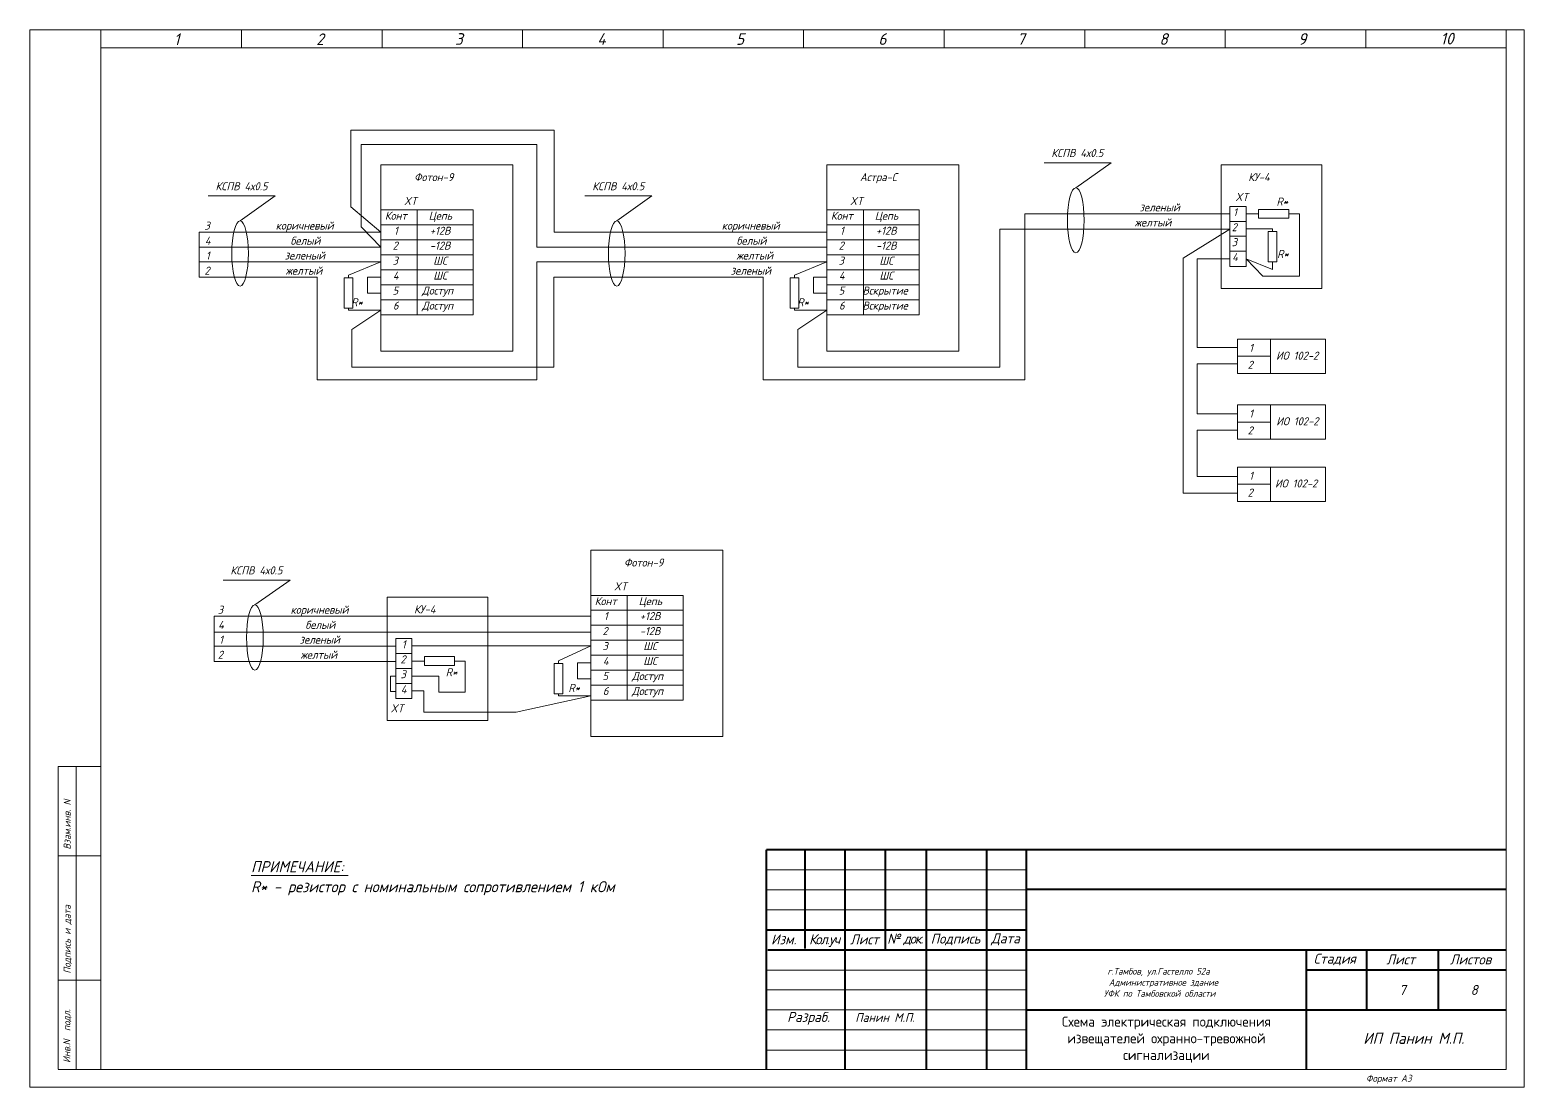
# Model space of a CAD drawing. Header units: inches. Extents: x 846 to 2125, y 393 to 1751.
# Drawn here: x 845.9 to 980.3, y 917.9 to 1013 of the extents above; entities that cross this region are included whole.
import ezdxf

# ---------------------------------------------------------------- set-up
doc = ezdxf.new("R2010")
doc.units = ezdxf.units.IN
doc.header["$MEASUREMENT"] = 0
doc.linetypes.add('Caddy_Solid', pattern=[0])
doc.layers.add('DESC', color=7, linetype='Continuous')
doc.styles.get("Standard").update_dxf_attribs({"font": 'GOST_Common Italic_0.ttf'})

msp = doc.modelspace()

# ---------------------------------------------------------------- linework, layer by layer
at = {"layer": 'DESC', "linetype": 'Caddy_Solid', "lineweight": 15}
for p, q in [((852.34, 1011.38), (852.34, 1012.98)), ((864.98, 1011.38), (864.98, 1012.98)), ((877.62, 1011.38), (877.62, 1012.98)), ((890.26, 1011.38), (890.26, 1012.98)), ((902.9, 1011.38), (902.9, 1012.98)), ((915.54, 1011.38), (915.54, 1012.98)), ((928.18, 1011.38), (928.18, 1012.98)), ((940.82, 1011.38), (940.82, 1012.98)), ((953.46, 1011.38), (953.46, 1012.98)), ((966.1, 1011.38), (966.1, 1012.98)), ((978.74, 1011.38), (978.74, 1012.98)), ((852.34, 1011.37), (978.74, 1011.37)), ((852.34, 1011.37), (852.34, 919.54)), ((978.74, 1011.37), (978.74, 919.54)), ((848.5, 919.56), (848.5, 946.76)), ((848.5, 946.76), (852.34, 946.76)), ((850.1, 946.76), (850.1, 919.56)), ((848.5, 938.74), (852.34, 938.74)), ((848.5, 927.56), (852.34, 927.56)), ((978.74, 919.54), (848.5, 919.54))]:
    msp.add_line(p, q, dxfattribs=at)
at = {"layer": 'DESC', "color": 0, "lineweight": 15}
for p, q in [((874.8, 997.08), (874.8, 1003.97)), ((874.8, 1003.97), (893.11, 1003.97)), ((893.11, 1003.97), (893.11, 994.81)), ((875.73, 995.29), (875.73, 1002.67)), ((875.73, 1002.67), (891.54, 1002.67)), ((891.54, 1002.67), (891.54, 993.44)), ((943.19, 1001.04), (937.17, 1001.04)), ((940.02, 998.8), (943.19, 1001.04)), ((868.01, 998.06), (861.99, 998.06)), ((864.85, 995.82), (868.01, 998.06)), ((901.9, 998.06), (895.87, 998.06)), ((898.73, 995.82), (901.9, 998.06)), ((877.52, 994.81), (874.8, 997.08)), ((877.52, 996.8), (880.79, 996.8)), ((880.79, 996.8), (880.79, 995.45)), ((880.79, 996.8), (885.82, 996.8)), ((885.82, 996.8), (885.82, 995.45)), ((917.64, 996.8), (920.92, 996.8)), ((920.92, 996.8), (920.92, 995.45)), ((920.92, 996.8), (925.94, 996.8)), ((925.94, 996.8), (925.94, 995.45)), ((935.45, 981.53), (935.45, 996.45)), ((935.45, 996.45), (942.39, 996.45)), ((953.88, 996.45), (942.39, 996.45)), ((953.88, 997.12), (955.34, 997.12)), ((953.88, 997.12), (953.88, 991.73)), ((955.34, 997.12), (955.34, 995.77)), ((956.27, 996.44), (955.34, 996.44)), ((956.46, 996.44), (956.27, 996.44)), ((959.18, 996.84), (956.46, 996.84)), ((956.46, 996.84), (956.46, 996.05)), ((956.46, 996.05), (959.18, 996.05)), ((959.18, 996.05), (959.18, 996.84)), ((959.18, 996.44), (959.42, 996.44)), ((959.42, 996.44), (960.14, 996.44)), ((960.14, 996.44), (960.14, 990.86)), ((877.52, 994.81), (861.18, 994.81)), ((861.18, 994.81), (861.18, 990.75)), ((877.52, 993.44), (875.73, 995.29)), ((880.79, 995.45), (877.52, 995.45)), ((877.52, 995.45), (880.79, 995.45)), ((885.82, 995.45), (880.79, 995.45)), ((880.79, 995.45), (880.79, 994.11)), ((880.79, 995.45), (885.82, 995.45)), ((885.82, 995.45), (885.82, 994.11)), ((893.11, 994.81), (906.14, 994.81)), ((917.64, 994.81), (906.14, 994.81)), ((920.92, 995.45), (917.64, 995.45)), ((917.64, 995.45), (920.92, 995.45)), ((925.94, 995.45), (920.92, 995.45)), ((920.92, 995.45), (920.92, 994.11)), ((920.92, 995.45), (925.94, 995.45)), ((925.94, 995.45), (925.94, 994.11)), ((933.18, 982.67), (933.18, 995.08)), ((933.18, 995.08), (942.39, 995.08)), ((953.88, 995.08), (942.39, 995.08)), ((953.88, 995.08), (949.69, 992.47)), ((955.34, 995.77), (953.88, 995.77)), ((953.88, 995.77), (955.34, 995.77)), ((955.34, 995.77), (955.34, 994.43)), ((955.34, 995.1), (957.71, 995.1)), ((958.11, 994.86), (957.32, 994.86)), ((957.32, 994.86), (957.32, 992.14)), ((957.71, 995.1), (957.71, 995.04)), ((957.71, 994.86), (957.71, 995.05)), ((958.11, 992.14), (958.11, 994.86)), ((877.52, 993.44), (861.18, 993.44)), ((880.79, 994.11), (877.52, 994.11)), ((877.52, 994.11), (880.79, 994.11)), ((885.82, 994.11), (880.79, 994.11)), ((880.79, 994.11), (880.79, 992.76)), ((880.79, 994.11), (885.82, 994.11)), ((885.82, 994.11), (885.82, 992.76)), ((891.54, 993.44), (906.53, 993.44)), ((917.64, 993.44), (906.14, 993.44)), ((920.92, 994.11), (917.64, 994.11)), ((917.64, 994.11), (920.92, 994.11)), ((925.94, 994.11), (920.92, 994.11)), ((920.92, 994.11), (920.92, 992.76)), ((920.92, 994.11), (925.94, 994.11)), ((925.94, 994.11), (925.94, 992.76)), ((955.34, 994.43), (953.88, 994.43)), ((953.88, 994.43), (955.34, 994.43)), ((955.34, 994.43), (955.34, 993.08)), ((877.52, 992.12), (861.18, 992.12)), ((874.59, 990.94), (877.52, 992.12)), ((880.79, 992.76), (877.52, 992.76)), ((877.52, 992.76), (880.79, 992.76)), ((885.82, 992.76), (880.79, 992.76)), ((880.79, 992.76), (880.79, 991.42)), ((880.79, 992.76), (885.82, 992.76)), ((885.82, 992.76), (885.82, 991.42)), ((891.54, 981.53), (891.54, 992.12)), ((891.54, 992.12), (906.14, 992.12)), ((917.64, 992.12), (906.14, 992.12)), ((914.72, 990.94), (917.64, 992.12)), ((920.92, 992.76), (917.64, 992.76)), ((917.64, 992.76), (920.92, 992.76)), ((925.94, 992.76), (920.92, 992.76)), ((920.92, 992.76), (920.92, 991.42)), ((920.92, 992.76), (925.94, 992.76)), ((925.94, 992.76), (925.94, 991.42)), ((949.69, 992.47), (949.69, 971.35)), ((950.95, 984.43), (950.95, 992.4)), ((950.95, 992.4), (953.88, 992.4)), ((955.34, 993.08), (953.88, 993.08)), ((953.88, 993.08), (955.34, 993.08)), ((955.34, 993.08), (955.34, 991.73)), ((956.83, 990.86), (955.34, 992.41)), ((957.71, 991.44), (955.34, 992.41)), ((957.32, 992.14), (958.11, 992.14)), ((957.71, 992.14), (957.71, 991.9)), ((957.71, 991.9), (957.71, 991.44)), ((871.77, 990.75), (861.18, 990.75)), ((871.77, 990.75), (871.77, 981.53)), ((874.2, 990.7), (874.2, 987.98)), ((874.98, 990.7), (874.2, 990.7)), ((874.59, 990.7), (874.59, 990.94)), ((874.98, 987.98), (874.98, 990.7)), ((877.52, 990.76), (876.3, 990.76)), ((876.3, 990.76), (876.3, 989.31)), ((880.79, 991.42), (877.52, 991.42)), ((877.52, 991.42), (880.79, 991.42)), ((885.82, 991.42), (880.79, 991.42)), ((880.79, 991.42), (880.79, 990.07)), ((880.79, 991.42), (885.82, 991.42)), ((885.82, 991.42), (885.82, 990.07)), ((893.06, 982.67), (893.06, 990.75)), ((893.06, 990.75), (906.14, 990.75)), ((911.89, 990.75), (906.14, 990.75)), ((911.89, 990.75), (911.89, 981.53)), ((914.32, 990.7), (914.32, 987.98)), ((915.11, 990.7), (914.32, 990.7)), ((914.72, 990.7), (914.72, 990.94)), ((915.11, 987.98), (915.11, 990.7)), ((917.64, 990.76), (916.42, 990.76)), ((916.42, 990.76), (916.42, 989.31)), ((920.92, 991.42), (917.64, 991.42)), ((917.64, 991.42), (920.92, 991.42)), ((925.94, 991.42), (920.92, 991.42)), ((920.92, 991.42), (920.92, 990.07)), ((920.92, 991.42), (925.94, 991.42)), ((925.94, 991.42), (925.94, 990.07)), ((953.88, 991.73), (955.34, 991.73)), ((960.14, 990.86), (956.83, 990.86)), ((876.3, 989.31), (877.52, 989.31)), ((880.79, 990.07), (877.52, 990.07)), ((877.52, 990.07), (880.79, 990.07)), ((885.82, 990.07), (880.79, 990.07)), ((880.79, 990.07), (880.79, 988.72)), ((880.79, 990.07), (885.82, 990.07)), ((885.82, 990.07), (885.82, 988.72)), ((916.42, 989.31), (917.64, 989.31)), ((920.92, 990.07), (917.64, 990.07)), ((917.64, 990.07), (920.92, 990.07)), ((925.94, 990.07), (920.92, 990.07)), ((920.92, 990.07), (920.92, 988.72)), ((920.92, 990.07), (925.94, 990.07)), ((925.94, 990.07), (925.94, 988.72)), ((874.2, 987.98), (874.98, 987.98)), ((874.59, 987.98), (874.59, 987.8)), ((880.79, 988.72), (877.52, 988.72)), ((877.52, 988.72), (880.79, 988.72)), ((885.82, 988.72), (880.79, 988.72)), ((880.79, 988.72), (880.79, 987.38)), ((880.79, 988.72), (885.82, 988.72)), ((885.82, 988.72), (885.82, 987.38)), ((914.32, 987.98), (915.11, 987.98)), ((914.72, 987.98), (914.72, 987.8)), ((920.92, 988.72), (917.64, 988.72)), ((917.64, 988.72), (920.92, 988.72)), ((925.94, 988.72), (920.92, 988.72)), ((920.92, 988.72), (920.92, 987.38)), ((920.92, 988.72), (925.94, 988.72)), ((925.94, 988.72), (925.94, 987.38)), ((874.59, 987.8), (877.52, 987.8)), ((877.52, 987.8), (874.91, 986.04)), ((880.79, 987.38), (877.52, 987.38)), ((885.82, 987.38), (880.79, 987.38)), ((914.72, 987.8), (917.64, 987.8)), ((917.64, 987.8), (915.03, 986.04)), ((920.92, 987.38), (917.64, 987.38)), ((925.94, 987.38), (920.92, 987.38)), ((874.91, 986.04), (874.91, 982.67)), ((915.03, 986.04), (915.03, 982.67)), ((954.56, 984.43), (950.95, 984.43)), ((874.91, 982.67), (893.06, 982.67)), ((915.03, 982.67), (933.18, 982.67)), ((950.95, 978.47), (950.95, 982.97)), ((950.95, 982.97), (954.56, 982.97)), ((954.56, 983.64), (957.53, 983.64)), ((871.77, 981.53), (891.54, 981.53)), ((911.89, 981.53), (935.45, 981.53)), ((954.56, 978.47), (950.95, 978.47)), ((954.56, 977.73), (957.53, 977.73)), ((950.95, 972.83), (950.95, 977.01)), ((950.95, 977.01), (954.56, 977.01)), ((954.56, 972.83), (950.95, 972.83)), ((954.56, 972.14), (957.53, 972.14)), ((949.69, 971.35), (954.56, 971.35)), ((869.35, 963.53), (863.33, 963.53)), ((866.18, 961.29), (869.35, 963.53)), ((896.4, 962.15), (899.68, 962.15)), ((899.68, 962.15), (899.68, 960.81)), ((899.68, 962.15), (904.71, 962.15)), ((904.71, 962.15), (904.71, 960.81)), ((896.4, 960.28), (862.51, 960.28)), ((862.51, 960.28), (862.51, 956.22)), ((899.68, 960.81), (896.4, 960.81)), ((896.4, 960.81), (899.68, 960.81)), ((904.71, 960.81), (899.68, 960.81)), ((899.68, 960.81), (899.68, 959.46)), ((899.68, 960.81), (904.71, 960.81)), ((904.71, 960.81), (904.71, 959.46)), ((896.4, 958.84), (862.51, 958.84)), ((899.68, 959.46), (896.4, 959.46)), ((896.4, 959.46), (899.68, 959.46)), ((904.71, 959.46), (899.68, 959.46)), ((899.68, 959.46), (899.68, 958.11)), ((899.68, 959.46), (904.71, 959.46)), ((904.71, 959.46), (904.71, 958.11)), ((878.85, 957.59), (862.51, 957.59)), ((878.85, 958.27), (880.31, 958.27)), ((878.85, 958.27), (878.85, 952.88)), ((880.31, 958.27), (880.31, 956.92)), ((880.31, 957.6), (896.4, 957.6)), ((893.48, 956.27), (896.4, 957.6)), ((899.68, 958.11), (896.4, 958.11)), ((896.4, 958.11), (899.68, 958.11)), ((904.71, 958.11), (899.68, 958.11)), ((899.68, 958.11), (899.68, 956.77)), ((899.68, 958.11), (904.71, 958.11)), ((904.71, 958.11), (904.71, 956.77)), ((878.85, 956.22), (862.51, 956.22)), ((880.31, 956.92), (878.85, 956.92)), ((878.85, 956.92), (880.31, 956.92)), ((880.31, 956.92), (880.31, 955.58)), ((881.24, 956.25), (880.31, 956.25)), ((881.43, 956.25), (881.24, 956.25)), ((884.15, 956.64), (881.43, 956.64)), ((881.43, 956.64), (881.43, 955.86)), ((881.43, 955.86), (884.15, 955.86)), ((884.15, 955.86), (884.15, 956.64)), ((884.15, 956.25), (884.39, 956.25)), ((884.39, 956.25), (885.11, 956.25)), ((885.11, 956.25), (885.11, 953.46)), ((893.09, 956.04), (893.09, 953.31)), ((893.87, 956.04), (893.09, 956.04)), ((893.48, 956.04), (893.48, 956.27)), ((893.87, 953.31), (893.87, 956.04)), ((896.4, 956.09), (895.19, 956.09)), ((895.19, 956.09), (895.19, 954.64)), ((899.68, 956.77), (896.4, 956.77)), ((896.4, 956.77), (899.68, 956.77)), ((904.71, 956.77), (899.68, 956.77)), ((899.68, 956.77), (899.68, 955.42)), ((899.68, 956.77), (904.71, 956.77)), ((904.71, 956.77), (904.71, 955.42)), ((878.85, 954.88), (878.37, 954.88)), ((878.37, 954.88), (878.37, 953.52)), ((880.31, 955.58), (878.85, 955.58)), ((878.85, 955.58), (880.31, 955.58)), ((880.31, 955.58), (880.31, 954.23)), ((882.74, 954.9), (880.31, 954.9)), ((882.74, 953.46), (882.74, 954.9)), ((895.19, 954.64), (896.4, 954.64)), ((899.68, 955.42), (896.4, 955.42)), ((896.4, 955.42), (899.68, 955.42)), ((904.71, 955.42), (899.68, 955.42)), ((899.68, 955.42), (899.68, 954.07)), ((899.68, 955.42), (904.71, 955.42)), ((904.71, 955.42), (904.71, 954.07)), ((878.37, 953.52), (878.85, 953.52)), ((880.31, 954.23), (878.85, 954.23)), ((878.85, 954.23), (880.31, 954.23)), ((880.31, 954.23), (880.31, 952.88)), ((880.31, 953.56), (881.39, 953.56)), ((881.39, 953.56), (881.39, 951.66)), ((885.11, 953.46), (882.74, 953.46)), ((889.69, 951.66), (896.4, 953.13)), ((893.09, 953.31), (893.87, 953.31)), ((893.48, 953.31), (893.48, 953.13)), ((893.48, 953.13), (896.4, 953.13)), ((899.68, 954.07), (896.4, 954.07)), ((896.4, 954.07), (899.68, 954.07)), ((904.71, 954.07), (899.68, 954.07)), ((899.68, 954.07), (899.68, 952.73)), ((899.68, 954.07), (904.71, 954.07)), ((904.71, 954.07), (904.71, 952.73)), ((878.85, 952.88), (880.31, 952.88)), ((881.39, 951.66), (889.69, 951.66)), ((899.68, 952.73), (896.4, 952.73)), ((904.71, 952.73), (899.68, 952.73)), ((865.84, 936.96), (874.56, 936.96))]:
    msp.add_line(p, q, dxfattribs=at)
at = {"layer": 'DESC', "color": 7, "lineweight": 15}
for p, q in [((912.17, 937.48), (935.57, 937.48)), ((912.17, 935.68), (935.57, 935.68)), ((912.17, 926.68), (935.57, 926.68)), ((912.17, 924.88), (935.57, 924.88)), ((912.17, 923.08), (935.57, 923.08)), ((912.14, 921.28), (935.57, 921.28))]:
    msp.add_line(p, q, dxfattribs=at)
at = {"layer": 'DESC', "color": 7, "linetype": 'Continuous', "lineweight": 15}
for p, q in [((912.23, 933.89), (935.6, 933.89)), ((912.23, 928.45), (935.5, 928.45))]:
    msp.add_line(p, q, dxfattribs=at)
at = {"layer": 'DESC', "lineweight": 15}
msp.add_lwpolyline([(845.94, 917.94), (980.34, 917.94), (980.34, 1012.98), (845.94, 1012.98)], close=True, dxfattribs=at)
at = {"layer": 'DESC', "color": 0, "lineweight": 15}
for points in [[(877.52, 1000.84), (889.39, 1000.84), (889.39, 984.1), (877.52, 984.1)], [(917.64, 1000.84), (929.51, 1000.84), (929.51, 984.1), (917.64, 984.1)], [(953.11, 989.74), (962.15, 989.74), (962.15, 1000.84), (953.11, 1000.84)], [(954.56, 985.18), (962.49, 985.18), (962.49, 982.1), (954.56, 982.1)], [(954.56, 985.18), (957.53, 985.18), (957.53, 982.1), (954.56, 982.1)], [(954.56, 979.28), (962.49, 979.28), (962.49, 976.19), (954.56, 976.19)], [(954.56, 979.28), (957.53, 979.28), (957.53, 976.19), (954.56, 976.19)], [(954.56, 973.69), (962.49, 973.69), (962.49, 970.6), (954.56, 970.6)], [(954.56, 973.69), (957.53, 973.69), (957.53, 970.6), (954.56, 970.6)], [(896.4, 966.2), (908.28, 966.2), (908.28, 949.45), (896.4, 949.45)], [(878.08, 950.9), (887.12, 950.9), (887.12, 962), (878.08, 962)]]:
    msp.add_lwpolyline(points, close=True, dxfattribs=at)
at = {"layer": 'DESC', "color": 7, "lineweight": 15}
for points, const_width in [([(912.17, 939.28), (978.74, 939.28)], 0.18), ([(912.17, 939.28), (912.17, 919.54)], 0.18), ([(919.26, 939.28), (919.26, 919.54)], 0.18), ([(926.57, 939.28), (926.57, 919.54)], 0.18), ([(932, 939.24), (932, 919.54)], 0.18), ([(935.57, 939.28), (935.57, 919.54)], 0.18), ([(935.58, 935.72), (978.74, 935.72)], 0.18), ([(912.17, 932.08), (935.57, 932.08)], 0.18), ([(960.77, 930.25), (960.77, 919.54)], 0.18), ([(966.17, 930.26), (966.17, 924.88)], 0.18), ([(935.57, 928.48), (935.57, 928.48)], 0.072), ([(960.77, 928.48), (978.74, 928.48)], 0.18), ([(935.57, 924.88), (978.74, 924.88)], 0.18)]:
    msp.add_lwpolyline(points, dxfattribs=dict(at, const_width=const_width))
at = {"layer": 'DESC', "color": 7, "linetype": 'Continuous', "lineweight": 15, "const_width": 0.18}
for points in [[(915.65, 930.38), (915.65, 939.28)], [(922.89, 930.27), (922.89, 939.28)], [(912.3, 930.27), (978.74, 930.27)]]:
    msp.add_lwpolyline(points, dxfattribs=at)
at = {"layer": 'DESC', "linetype": 'Continuous', "lineweight": 15, "const_width": 0.18}
msp.add_lwpolyline([(972.62, 930.27), (972.62, 924.88)], dxfattribs=at)
at = {"layer": 'DESC', "color": 0, "lineweight": 15}
for centre in [(940.02, 995.87), (864.85, 992.89), (898.73, 992.89), (866.18, 958.36)]:
    msp.add_ellipse(centre, major_axis=(0, -2.93), ratio=0.255671, dxfattribs=at)

# ---------------------------------------------------------------- texts
at = {"layer": 'DESC', "lineweight": 15}
for s, height, p in [('1', 1.05, (858.9, 1011.62)), ('2', 1.05, (871.7, 1011.62)), ('3', 1.05, (884.18, 1011.64)), ('4', 1.05, (896.98, 1011.64)), ('5', 1.05, (909.46, 1011.64)), ('6', 1.05, (922.26, 1011.64)), ('7', 1.05, (934.74, 1011.64)), ('8', 1.05, (947.54, 1011.64)), ('9', 1.05, (960.02, 1011.64)), ('10', 1.048, (972.82, 1011.68)), ('Формат А3', 0.629, (966.12, 918.42))]:
    msp.add_text(s, height=height, dxfattribs=at).set_placement(p)
for s, p in [('Взам.инв. N', (849.61, 939.3)), ('Подпись и дата', (849.61, 928.15)), ('Инв.N  подл.', (849.58, 920.12))]:
    msp.add_text(s, height=0.6288, rotation=90, dxfattribs=at).set_placement(p)
at = {"layer": 'DESC', "color": 0, "lineweight": 15, "attachment_point": 1}
for s, width, heights, insert, char_height in [('КСПВ 4х0.5', 11.8019, [0.819], (937.82, 1002.28), 0.72), ('\\pi2.981;Фотон-9', 9.8953, [1.61], (877.52, 1000.11), 0.72), ('\\pi2.96136;Астра-С', 9.8953, [1.61], (917.64, 1000.11), 0.72), ('\\pi2.78066;КУ-4', 7.7595, [1.61], (952.75, 1000.11), 0.72), ('КСПВ 4х0.5', 7.3081, [1.09], (862.64, 999.29), 0.72), ('КСПВ 4х0.5', 9.4651, [1.09], (896.53, 999.29), 0.72), ('\\pi1.31405;XT', 2.603, [4.06], (878.28, 997.97), 0.72), ('\\pi1.31405;XT', 2.603, [4.06], (918.4, 997.97), 0.72), ('зеленый', 2.603, [0.786], (945.75, 997.39), 0.72), ('\\pi1.31405;XT', 2.603, [4.06], (953.06, 998.33), 0.72), ('\\pi0.80102;R*', 2.603, [4.06], (957.27, 997.91), 0.72), ('\\pi0.35132;Конт', 2.603, [4.06], (877.52, 996.64), 0.72), ('\\pi1.02068;Цепь', 4.1599, [4.06], (880.79, 996.64), 0.72), ('\\pi0.35132;Конт', 2.603, [4.06], (917.64, 996.64), 0.72), ('\\pi1.02068;Цепь', 4.1599, [4.06], (920.92, 996.64), 0.72), ('\\pi-0.43252;желтый', 2.603, [0.786], (945.75, 996.03), 0.72), ('\\pi1.17084;1', 2.603, [4.06], (953, 996.96), 0.72), ('\\pi1.04621;3', 2.603, [0.786], (860.6, 995.75), 0.72), ('\\pi-1.32761;коричневый', 2.603, [0.786], (869.38, 995.75), 0.72), ('\\pi1.17084;1', 2.603, [4.06], (877.52, 995.29), 0.72), ('\\pi1.12649;+12В', 4.1599, [4.06], (880.79, 995.29), 0.72), ('\\pi-1.32761;коричневый', 2.603, [0.786], (909.5, 995.75), 0.72), ('\\pi1.17084;1', 2.603, [4.06], (917.64, 995.29), 0.72), ('\\pi1.12649;+12В', 4.1599, [4.06], (920.92, 995.29), 0.72), ('\\pi1.04593;2', 2.603, [4.06], (953, 995.61), 0.72), ('\\pi1.07921;4', 2.603, [0.786], (860.6, 994.39), 0.72), ('белый', 2.603, [0.786], (869.38, 994.39), 0.72), ('\\pi1.04593;2', 2.603, [4.06], (877.52, 993.95), 0.72), ('\\pi1.12186;-12В', 4.1599, [4.06], (880.79, 993.95), 0.72), ('белый', 2.603, [0.786], (909.5, 994.39), 0.72), ('\\pi1.04593;2', 2.603, [4.06], (917.64, 993.95), 0.72), ('\\pi1.12186;-12В', 4.1599, [4.06], (920.92, 993.95), 0.72), ('\\pi1.04621;3', 2.603, [4.06], (953, 994.26), 0.72), ('\\pi1.17084;1', 2.603, [0.786], (860.6, 993.06), 0.72), ('\\pi-0.52088;зеленый', 2.603, [0.786], (869.38, 993.06), 0.72), ('\\pi1.04621;3', 2.603, [4.06], (877.52, 992.6), 0.72), ('\\pi1.43549;ШС', 4.1599, [4.06], (880.79, 992.6), 0.72), ('желтый', 2.603, [0.786], (909.5, 993.06), 0.72), ('\\pi1.04621;3', 2.603, [4.06], (917.64, 992.6), 0.72), ('\\pi1.43549;ШС', 4.1599, [4.06], (920.92, 992.6), 0.72), ('\\pi1.07921;4', 2.603, [4.06], (953, 992.92), 0.72), ('\\pi0.80102;R*', 2.603, [4.06], (957.33, 993.2), 0.72), ('\\pi1.04593;2', 2.603, [0.786], (860.6, 991.7), 0.72), ('\\pi-0.43252;желтый', 2.603, [0.786], (869.38, 991.7), 0.72), ('\\pi1.07921;4', 2.603, [4.06], (877.52, 991.26), 0.72), ('\\pi1.43549;ШС', 4.1599, [4.06], (880.79, 991.26), 0.72), ('\\pi-0.52088;зеленый', 2.603, [0.786], (909.5, 991.7), 0.72), ('\\pi1.07921;4', 2.603, [4.06], (917.64, 991.26), 0.72), ('\\pi1.43549;ШС', 4.1599, [4.06], (920.92, 991.26), 0.72), ('\\pi1.04839;5', 2.603, [4.06], (877.52, 989.91), 0.72), ('\\pi0.41768;Доступ', 4.1599, [4.06], (880.79, 989.91), 0.72), ('\\pi1.04839;5', 2.603, [4.06], (917.64, 989.91), 0.72), ('\\pi-0.08632;Вскрытие', 4.1599, [4.06], (920.92, 989.91), 0.72), ('\\pi0.80102;R*', 2.603, [4.06], (874.04, 988.86), 0.72), ('\\pi1.08384;6', 2.603, [4.06], (877.52, 988.56), 0.72), ('\\pi0.41768;Доступ', 4.1599, [4.06], (880.79, 988.56), 0.72), ('\\pi0.80102;R*', 2.603, [4.06], (914.17, 988.86), 0.72), ('\\pi1.08384;6', 2.603, [4.06], (917.64, 988.56), 0.72), ('\\pi-0.08632;Вскрытие', 4.1599, [4.06], (920.92, 988.56), 0.72), ('\\pi1.17084;1', 2.603, [4.06], (954.44, 984.76), 0.72), ('\\pi0.27252;ИО 102-2', 4.4347, [3.31], (957.76, 984.06), 0.72), ('\\pi1.04593;2', 2.603, [4.06], (954.43, 983.24), 0.72), ('\\pi1.17084;1', 2.603, [4.06], (954.44, 978.85), 0.72), ('\\pi1.04593;2', 2.603, [4.06], (954.43, 977.34), 0.72), ('\\pi0.27252;ИО 102-2', 4.4347, [3.31], (957.78, 978.16), 0.72), ('\\pi1.17084;1', 2.603, [4.06], (954.44, 973.26), 0.72), ('\\pi1.04593;2', 2.603, [4.06], (954.43, 971.75), 0.72), ('\\pi0.27252;ИО 102-2', 4.4347, [3.31], (957.67, 972.57), 0.72), ('\\pi2.981;Фотон-9', 9.8953, [1.61], (896.4, 965.46), 0.72), ('\\pi1.31405;XT', 2.603, [4.06], (897.17, 963.32), 0.72), ('\\pi1.04621;3', 2.603, [0.786], (861.8, 961.22), 0.72), ('\\pi-1.32761;коричневый', 2.603, [0.786], (870.72, 961.22), 0.72), ('\\pi2.78066;КУ-4', 7.7595, [1.61], (877.72, 961.26), 0.72), ('\\pi0.35132;Конт', 2.603, [4.06], (896.4, 961.99), 0.72), ('\\pi1.02068;Цепь', 4.1599, [4.06], (899.68, 961.99), 0.72), ('\\pi1.07921;4', 2.603, [0.786], (861.8, 959.86), 0.72), ('белый', 2.603, [0.786], (870.72, 959.86), 0.72), ('\\pi1.17084;1', 2.603, [4.06], (896.4, 960.65), 0.72), ('\\pi1.12649;+12В', 4.1599, [4.06], (899.68, 960.65), 0.72), ('\\pi1.17084;1', 2.603, [0.786], (861.8, 958.53), 0.72), ('\\pi-0.52088;зеленый', 2.603, [0.786], (870.72, 958.53), 0.72), ('\\pi1.04593;2', 2.603, [4.06], (896.4, 959.3), 0.72), ('\\pi1.12186;-12В', 4.1599, [4.06], (899.68, 959.3), 0.72), ('\\pi1.04593;2', 2.603, [0.786], (861.8, 957.17), 0.72), ('\\pi-0.43252;желтый', 2.603, [0.786], (870.72, 957.17), 0.72), ('\\pi1.17084;1', 2.603, [4.06], (878.23, 958.11), 0.72), ('\\pi1.04621;3', 2.603, [4.06], (896.4, 957.95), 0.72), ('\\pi1.43549;ШС', 4.1599, [4.06], (899.68, 957.95), 0.72), ('\\pi1.04593;2', 2.603, [4.06], (878.23, 956.76), 0.72), ('\\pi0.80102;R*', 2.603, [4.06], (882.55, 955.6), 0.72), ('\\pi1.07921;4', 2.603, [4.06], (896.4, 956.61), 0.72), ('\\pi1.43549;ШС', 4.1599, [4.06], (899.68, 956.61), 0.72), ('\\pi1.04621;3', 2.603, [4.06], (878.23, 955.42), 0.72), ('\\pi1.04839;5', 2.603, [4.06], (896.4, 955.26), 0.72), ('\\pi0.41768;Доступ', 4.1599, [4.06], (899.68, 955.26), 0.72), ('\\pi1.07921;4', 2.603, [4.06], (878.23, 954.07), 0.72), ('\\pi0.80102;R*', 2.603, [4.06], (893.58, 954.19), 0.72), ('\\pi1.08384;6', 2.603, [4.06], (896.4, 953.91), 0.72), ('\\pi0.41768;Доступ', 4.1599, [4.06], (899.68, 953.91), 0.72), ('\\pi1.31405;XT', 2.603, [4.06], (877.08, 952.36), 0.72), ('ПРИМЕЧАНИЕ:', 12.0546, [0.819], (865.84, 938.26), 1), ('R* - резистор с номинальным сопротивлением 1 кОм', 34.4536, [0.857], (865.84, 936.46), 1), ('\\pi24.61185;г.Тамбов, ул.Гастелло 52а\\P\\pi24.36617; Административное здание \\P\\pi24.27003;УФК по Тамбовской области', 59.1919, [0], (918.26, 928.66), 0.6)]:
    msp.add_mtext_dynamic_manual_height_columns(s, width=width, gutter_width=1, heights=heights, dxfattribs=dict(at, insert=insert, char_height=char_height))
at = {"layer": 'DESC', "color": 0, "lineweight": 15}
note = msp.add_mtext_dynamic_manual_height_columns('КСПВ ', width=4.7916, gutter_width=1, heights=[0.819, 0], dxfattribs=dict(at, insert=(863.98, 964.76), char_height=0.72, attachment_point=1))
for column, words in zip(note.columns.linked_columns, ['4х0.5']):
    column.text = words
at = {"layer": 'DESC', "color": 0, "lineweight": 15, "char_height": 0.9, "attachment_point": 5}
for s, insert, width in [('Изм.', (913.75, 931.22), 3.4805), ('{\\T0.85;Кол.уч}', (917.39, 931.11), 3.6119), ('Лист', (921.01, 931.22), 3.6273), ('{\\T0.85;№ док.}', (924.66, 931.22), 3.6803), ('Подпись', (929.2, 931.22), 5.4), ('Дата', (933.7, 931.22), 3.6), ('Стадия', (963.31, 929.42), 5.4), ('Лист', (969.25, 929.42), 6.48), ('Листов', (975.53, 929.42), 6.0943), ('7', (969.4, 926.68), 6.4543), ('8', (975.85, 926.68), 6.4543), ('Разраб.', (915.98, 924.13), 7.0924)]:
    msp.add_mtext(s, dxfattribs=dict(at, insert=insert, width=width))
at = {"layer": 'DESC', "lineweight": 15, "attachment_point": 5}
for s, insert, char_height, width in [('Панин М.П.', (922.86, 924.2), 0.787, 6.3), ('{\\fGOST Common|b0|i0|c204|p34;Схема электрическая подключения извещателей охранно-тревожной сигнализации}', (948.17, 922.21), 0.9, 25.2)]:
    msp.add_mtext(s, dxfattribs=dict(at, insert=insert, char_height=char_height, width=width))
at = {"layer": 'DESC', "lineweight": 15, "insert": (961.07, 922.83), "char_height": 1, "attachment_point": 1}
msp.add_mtext_dynamic_manual_height_columns('\\pi4.80835;ИП Панин М.П.', width=17.9743, gutter_width=1, heights=[1.74], dxfattribs=at)

doc.saveas('drawing.dxf')
